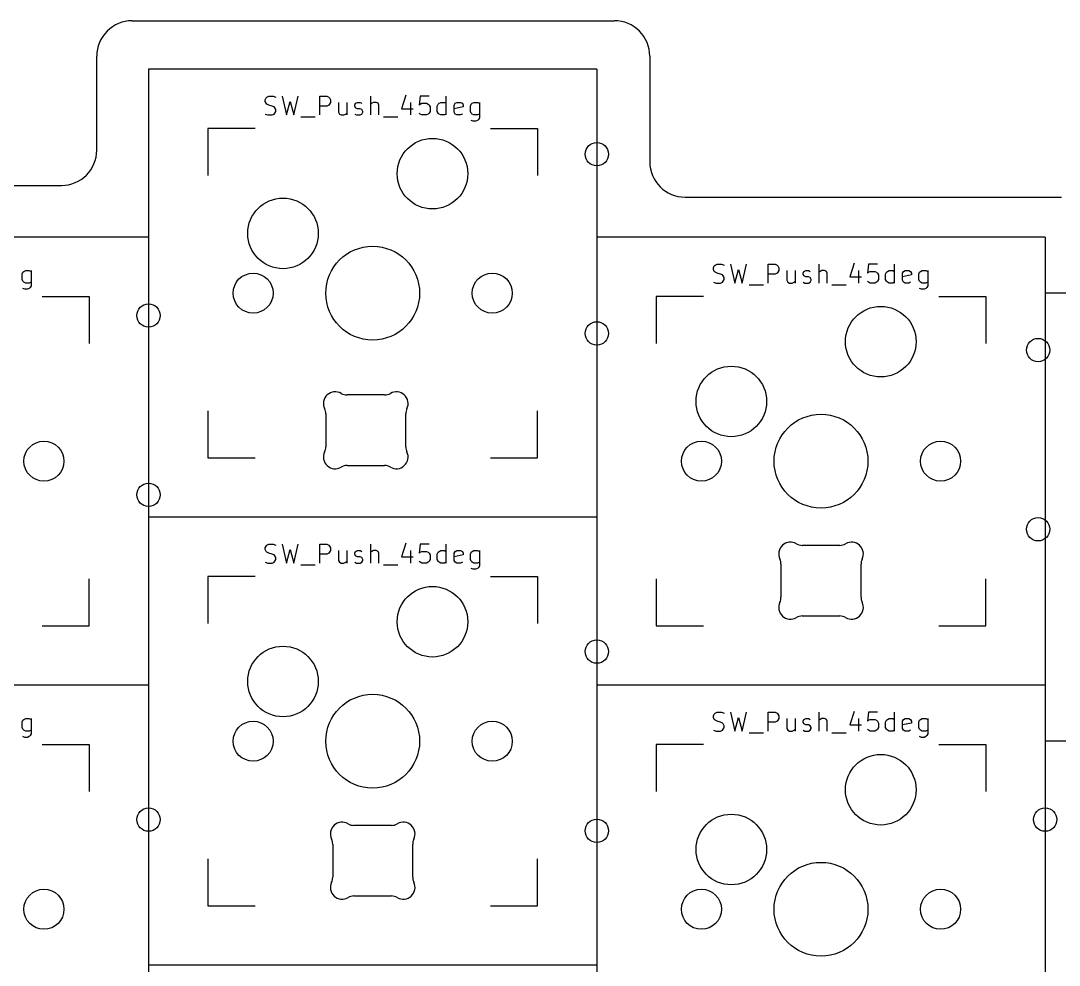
# Model space of a CAD drawing. Extents: x 9 to 292, y -476 to -359.
# Drawn here: x 63.1 to 107.22, y -398.81 to -358.65 of the extents above; entities that cross this region are included whole.
import ezdxf

# ---------------------------------------------------------------- set-up
doc = ezdxf.new("R2010")
doc.units = 0
doc.layers.add('BLACK', color=7, linetype='CONTINUOUS')

msp = doc.modelspace()

# ---------------------------------------------------------------- linework, layer by layer
at = {"layer": 'BLACK', "linetype": 'CONTINUOUS'}
for p, q in [((67.825136, -358.650112), (88.325136, -358.650112)), ((66.325137, -364.150112), (66.325136, -360.150111)), ((89.825136, -360.150112), (89.825136, -364.650111)), ((68.525136, -360.706312), (68.525136, -379.756312)), ((87.575136, -360.706312), (68.525136, -360.706312)), ((87.575136, -360.706312), (87.575136, -379.756312)), ((79.45966, -361.818012), (79.269183, -362.38944)), ((73.478705, -362.008488), (73.516801, -361.932297)), ((73.478705, -362.084678), (73.478705, -362.008488)), ((73.516801, -362.160869), (73.478705, -362.084678)), ((73.516801, -361.932297), (73.554896, -361.894202)), ((73.554896, -362.198964), (73.516801, -362.160869)), ((73.554896, -361.894202), (73.631086, -361.856107)), ((73.631086, -362.237059), (73.554896, -362.198964)), ((73.631086, -361.856107), (73.821563, -361.856107)), ((73.783467, -362.275154), (73.631086, -362.237059)), ((73.859658, -362.31325), (73.783467, -362.275154)), ((73.821563, -361.856107), (73.935848, -361.894202)), ((74.202515, -361.856107), (74.392991, -362.656107)), ((74.392991, -362.656107), (74.545372, -362.084678)), ((74.545372, -362.084678), (74.697753, -362.656107)), ((74.697753, -362.656107), (74.88823, -361.856107)), ((75.802516, -362.656107), (75.802516, -361.856107)), ((75.802516, -361.856107), (76.107278, -361.856107)), ((76.107278, -362.275154), (75.802516, -362.275154)), ((76.107278, -361.856107), (76.183468, -361.894202)), ((76.183468, -362.237059), (76.107278, -362.275154)), ((76.183468, -361.894202), (76.221563, -361.932297)), ((76.221563, -362.198964), (76.183468, -362.237059)), ((76.221563, -361.932297), (76.259659, -362.008488)), ((76.259659, -362.122773), (76.221563, -362.198964)), ((76.259659, -362.008488), (76.259659, -362.122773)), ((76.602516, -362.122773), (76.602516, -362.541821)), ((76.945373, -362.122773), (76.945373, -362.656107)), ((77.28823, -362.237059), (77.326326, -362.160869)), ((77.28823, -362.275154), (77.28823, -362.237059)), ((77.326326, -362.351345), (77.28823, -362.275154)), ((77.326326, -362.160869), (77.402516, -362.122773)), ((77.402516, -362.122773), (77.516802, -362.122773)), ((77.516802, -362.122773), (77.592992, -362.160869)), ((77.973945, -362.656107), (77.973945, -361.856107)), ((78.01204, -362.160869), (77.973945, -362.198964)), ((78.08823, -362.122773), (78.01204, -362.160869)), ((78.202516, -362.122773), (78.08823, -362.122773)), ((78.278707, -362.160869), (78.202516, -362.122773)), ((78.316802, -362.237059), (78.278707, -362.160869)), ((78.316802, -362.656107), (78.316802, -362.237059)), ((79.650136, -362.122773), (79.650136, -362.656107)), ((80.069184, -361.856107), (80.031088, -362.237059)), ((80.031088, -362.237059), (80.069184, -362.198964)), ((80.450136, -361.856107), (80.069184, -361.856107)), ((80.069184, -362.198964), (80.145374, -362.160869)), ((80.145374, -362.160869), (80.33585, -362.160869)), ((80.33585, -362.160869), (80.412041, -362.198964)), ((80.412041, -362.198964), (80.450136, -362.237059)), ((80.450136, -362.237059), (80.488231, -362.31325)), ((80.792993, -362.275154), (80.831089, -362.198964)), ((80.792993, -362.503726), (80.792993, -362.275154)), ((80.831089, -362.198964), (80.869184, -362.160869)), ((80.869184, -362.160869), (80.945374, -362.122773)), ((80.945374, -362.122773), (81.097755, -362.122773)), ((81.097755, -362.122773), (81.173946, -362.160869)), ((81.173946, -362.656107), (81.173946, -361.856107)), ((81.516803, -362.237059), (81.554899, -362.160869)), ((81.516803, -362.541821), (81.516803, -362.237059)), ((81.554899, -362.160869), (81.631089, -362.122773)), ((81.631089, -362.122773), (81.78347, -362.122773)), ((81.78347, -362.122773), (81.859661, -362.160869)), ((81.859661, -362.160869), (81.897756, -362.237059)), ((81.897756, -362.237059), (81.897756, -362.31325)), ((82.202517, -362.275154), (82.240613, -362.198964)), ((82.202517, -362.503726), (82.202517, -362.275154)), ((82.240613, -362.198964), (82.278708, -362.160869)), ((82.278708, -362.160869), (82.354898, -362.122773)), ((82.354898, -362.122773), (82.507279, -362.122773)), ((82.507279, -362.122773), (82.58347, -362.160869)), ((82.58347, -362.122773), (82.58347, -362.770392)), ((73.478705, -362.618012), (73.592991, -362.656107)), ((73.592991, -362.656107), (73.783467, -362.656107)), ((73.783467, -362.656107), (73.859658, -362.618012)), ((73.897753, -362.351345), (73.859658, -362.31325)), ((73.859658, -362.618012), (73.897753, -362.579916)), ((73.935848, -362.427535), (73.897753, -362.351345)), ((73.897753, -362.579916), (73.935848, -362.503726)), ((73.935848, -362.503726), (73.935848, -362.427535)), ((76.602516, -362.541821), (76.640611, -362.618012)), ((76.640611, -362.618012), (76.716801, -362.656107)), ((76.716801, -362.656107), (76.831087, -362.656107)), ((76.831087, -362.656107), (76.907278, -362.618012)), ((76.907278, -362.618012), (76.945373, -362.579916)), ((77.28823, -362.618012), (77.364421, -362.656107)), ((77.402516, -362.38944), (77.326326, -362.351345)), ((77.364421, -362.656107), (77.516802, -362.656107)), ((77.516802, -362.38944), (77.402516, -362.38944)), ((77.592992, -362.427535), (77.516802, -362.38944)), ((77.516802, -362.656107), (77.592992, -362.618012)), ((77.631088, -362.503726), (77.592992, -362.427535)), ((77.592992, -362.618012), (77.631088, -362.541821)), ((77.631088, -362.541821), (77.631088, -362.503726)), ((79.269183, -362.38944), (79.764422, -362.38944)), ((80.069184, -362.618012), (80.031088, -362.579916)), ((80.145374, -362.656107), (80.069184, -362.618012)), ((80.33585, -362.656107), (80.145374, -362.656107)), ((80.412041, -362.618012), (80.33585, -362.656107)), ((80.450136, -362.579916), (80.412041, -362.618012)), ((80.488231, -362.503726), (80.450136, -362.579916)), ((80.488231, -362.31325), (80.488231, -362.503726)), ((80.831089, -362.579916), (80.792993, -362.503726)), ((80.869184, -362.618012), (80.831089, -362.579916)), ((80.945374, -362.656107), (80.869184, -362.618012)), ((81.097755, -362.656107), (80.945374, -362.656107)), ((81.173946, -362.618012), (81.097755, -362.656107)), ((81.897756, -362.31325), (81.516803, -362.38944)), ((81.554899, -362.618012), (81.516803, -362.541821)), ((81.631089, -362.656107), (81.554899, -362.618012)), ((81.78347, -362.656107), (81.631089, -362.656107)), ((81.859661, -362.618012), (81.78347, -362.656107)), ((82.240613, -362.579916), (82.202517, -362.503726)), ((82.278708, -362.618012), (82.240613, -362.579916)), ((82.354898, -362.656107), (82.278708, -362.618012)), ((82.507279, -362.656107), (82.354898, -362.656107)), ((82.58347, -362.618012), (82.507279, -362.656107)), ((75.002516, -362.732297), (75.612039, -362.732297)), ((78.507279, -362.732297), (79.116802, -362.732297)), ((82.316803, -362.922773), (82.240613, -362.884678)), ((82.431089, -362.922773), (82.316803, -362.922773)), ((82.507279, -362.884678), (82.431089, -362.922773)), ((82.545375, -362.846583), (82.507279, -362.884678)), ((82.58347, -362.770392), (82.545375, -362.846583)), ((71.050136, -363.231312), (71.050136, -365.231313)), ((73.050137, -363.231312), (71.050136, -363.231312)), ((83.050135, -363.231312), (85.050136, -363.231312)), ((85.050136, -363.231312), (85.050136, -365.231313)), ((48.825136, -365.650112), (64.825137, -365.650112)), ((91.325137, -366.150112), (107.325136, -366.150112)), ((68.525137, -367.850112), (49.475137, -367.850112)), ((68.525137, -367.850112), (68.525137, -386.900112)), ((87.575136, -367.850112), (87.575136, -386.900112)), ((106.625136, -367.850112), (87.575136, -367.850112)), ((106.625136, -367.850112), (106.625136, -386.900112)), ((63.190614, -369.342764), (63.228709, -369.304669)), ((63.228709, -369.304669), (63.304899, -369.266573)), ((63.304899, -369.266573), (63.45728, -369.266573)), ((63.45728, -369.266573), (63.533471, -369.304669)), ((63.533471, -369.266573), (63.533471, -369.914192)), ((92.528705, -369.152288), (92.566801, -369.076097)), ((92.528705, -369.228478), (92.528705, -369.152288)), ((92.566801, -369.304669), (92.528705, -369.228478)), ((92.566801, -369.076097), (92.604896, -369.038002)), ((92.604896, -369.342764), (92.566801, -369.304669)), ((92.604896, -369.038002), (92.681086, -368.999907)), ((92.681086, -368.999907), (92.871563, -368.999907)), ((92.871563, -368.999907), (92.985848, -369.038002)), ((93.252515, -368.999907), (93.442991, -369.799907)), ((93.442991, -369.799907), (93.595372, -369.228478)), ((93.595372, -369.228478), (93.747753, -369.799907)), ((93.747753, -369.799907), (93.93823, -368.999907)), ((94.852516, -369.799907), (94.852516, -368.999907)), ((94.852516, -368.999907), (95.157278, -368.999907)), ((95.157278, -368.999907), (95.233468, -369.038002)), ((95.233468, -369.038002), (95.271563, -369.076097)), ((95.271563, -369.076097), (95.309659, -369.152288)), ((95.309659, -369.266573), (95.271563, -369.342764)), ((95.309659, -369.152288), (95.309659, -369.266573)), ((95.652516, -369.266573), (95.652516, -369.685621)), ((95.995373, -369.266573), (95.995373, -369.799907)), ((96.33823, -369.380859), (96.376326, -369.304669)), ((96.376326, -369.304669), (96.452516, -369.266573)), ((96.452516, -369.266573), (96.566802, -369.266573)), ((96.566802, -369.266573), (96.642992, -369.304669)), ((97.023945, -369.799907), (97.023945, -368.999907)), ((97.06204, -369.304669), (97.023945, -369.342764)), ((97.13823, -369.266573), (97.06204, -369.304669)), ((97.252516, -369.266573), (97.13823, -369.266573)), ((97.328707, -369.304669), (97.252516, -369.266573)), ((97.366802, -369.380859), (97.328707, -369.304669)), ((98.50966, -368.961812), (98.319183, -369.53324)), ((98.700136, -369.266573), (98.700136, -369.799907)), ((99.119184, -368.999907), (99.081088, -369.380859)), ((99.500136, -368.999907), (99.119184, -368.999907)), ((99.119184, -369.342764), (99.195374, -369.304669)), ((99.195374, -369.304669), (99.38585, -369.304669)), ((99.38585, -369.304669), (99.462041, -369.342764)), ((99.881089, -369.342764), (99.919184, -369.304669)), ((99.919184, -369.304669), (99.995374, -369.266573)), ((99.995374, -369.266573), (100.147755, -369.266573)), ((100.147755, -369.266573), (100.223946, -369.304669)), ((100.223946, -369.799907), (100.223946, -368.999907)), ((100.566803, -369.380859), (100.604899, -369.304669)), ((100.604899, -369.304669), (100.681089, -369.266573)), ((100.681089, -369.266573), (100.83347, -369.266573)), ((100.83347, -369.266573), (100.909661, -369.304669)), ((100.909661, -369.304669), (100.947756, -369.380859)), ((101.290613, -369.342764), (101.328708, -369.304669)), ((101.328708, -369.304669), (101.404898, -369.266573)), ((101.404898, -369.266573), (101.557279, -369.266573)), ((101.557279, -369.266573), (101.63347, -369.304669)), ((101.63347, -369.266573), (101.63347, -369.914192)), ((63.152518, -369.418954), (63.190614, -369.342764)), ((63.152518, -369.647526), (63.152518, -369.418954)), ((63.190614, -369.723716), (63.152518, -369.647526)), ((63.228709, -369.761812), (63.190614, -369.723716)), ((63.304899, -369.799907), (63.228709, -369.761812)), ((63.533471, -369.761812), (63.45728, -369.799907)), ((92.528705, -369.761812), (92.642991, -369.799907)), ((92.681086, -369.380859), (92.604896, -369.342764)), ((92.833467, -369.418954), (92.681086, -369.380859)), ((92.909658, -369.45705), (92.833467, -369.418954)), ((92.833467, -369.799907), (92.909658, -369.761812)), ((92.947753, -369.495145), (92.909658, -369.45705)), ((92.909658, -369.761812), (92.947753, -369.723716)), ((92.985848, -369.571335), (92.947753, -369.495145)), ((92.947753, -369.723716), (92.985848, -369.647526)), ((92.985848, -369.647526), (92.985848, -369.571335)), ((95.157278, -369.418954), (94.852516, -369.418954)), ((95.233468, -369.380859), (95.157278, -369.418954)), ((95.271563, -369.342764), (95.233468, -369.380859)), ((95.652516, -369.685621), (95.690611, -369.761812)), ((95.690611, -369.761812), (95.766801, -369.799907)), ((95.881087, -369.799907), (95.957278, -369.761812)), ((95.957278, -369.761812), (95.995373, -369.723716)), ((96.33823, -369.418954), (96.33823, -369.380859)), ((96.376326, -369.495145), (96.33823, -369.418954)), ((96.33823, -369.761812), (96.414421, -369.799907)), ((96.452516, -369.53324), (96.376326, -369.495145)), ((96.566802, -369.53324), (96.452516, -369.53324)), ((96.642992, -369.571335), (96.566802, -369.53324)), ((96.566802, -369.799907), (96.642992, -369.761812)), ((96.681088, -369.647526), (96.642992, -369.571335)), ((96.642992, -369.761812), (96.681088, -369.685621)), ((96.681088, -369.685621), (96.681088, -369.647526)), ((97.366802, -369.799907), (97.366802, -369.380859)), ((98.319183, -369.53324), (98.814422, -369.53324)), ((99.081088, -369.380859), (99.119184, -369.342764)), ((99.119184, -369.761812), (99.081088, -369.723716)), ((99.195374, -369.799907), (99.119184, -369.761812)), ((99.462041, -369.761812), (99.38585, -369.799907)), ((99.462041, -369.342764), (99.500136, -369.380859)), ((99.500136, -369.723716), (99.462041, -369.761812)), ((99.500136, -369.380859), (99.538231, -369.45705)), ((99.538231, -369.647526), (99.500136, -369.723716)), ((99.538231, -369.45705), (99.538231, -369.647526)), ((99.842993, -369.418954), (99.881089, -369.342764)), ((99.842993, -369.647526), (99.842993, -369.418954)), ((99.881089, -369.723716), (99.842993, -369.647526)), ((99.919184, -369.761812), (99.881089, -369.723716)), ((99.995374, -369.799907), (99.919184, -369.761812)), ((100.223946, -369.761812), (100.147755, -369.799907)), ((100.566803, -369.685621), (100.566803, -369.380859)), ((100.947756, -369.45705), (100.566803, -369.53324)), ((100.604899, -369.761812), (100.566803, -369.685621)), ((100.681089, -369.799907), (100.604899, -369.761812)), ((100.909661, -369.761812), (100.83347, -369.799907)), ((100.947756, -369.380859), (100.947756, -369.45705)), ((101.252517, -369.418954), (101.290613, -369.342764)), ((101.252517, -369.647526), (101.252517, -369.418954)), ((101.290613, -369.723716), (101.252517, -369.647526)), ((101.328708, -369.761812), (101.290613, -369.723716)), ((101.404898, -369.799907), (101.328708, -369.761812)), ((101.63347, -369.761812), (101.557279, -369.799907)), ((63.266804, -370.066573), (63.190614, -370.028478)), ((63.38109, -370.066573), (63.266804, -370.066573)), ((63.45728, -369.799907), (63.304899, -369.799907)), ((63.45728, -370.028478), (63.38109, -370.066573)), ((63.495376, -369.990383), (63.45728, -370.028478)), ((63.533471, -369.914192), (63.495376, -369.990383)), ((92.642991, -369.799907), (92.833467, -369.799907)), ((94.052516, -369.876097), (94.662039, -369.876097)), ((95.766801, -369.799907), (95.881087, -369.799907)), ((96.414421, -369.799907), (96.566802, -369.799907)), ((97.557279, -369.876097), (98.166802, -369.876097)), ((99.38585, -369.799907), (99.195374, -369.799907)), ((100.147755, -369.799907), (99.995374, -369.799907)), ((100.83347, -369.799907), (100.681089, -369.799907)), ((101.366803, -370.066573), (101.290613, -370.028478)), ((101.481089, -370.066573), (101.366803, -370.066573)), ((101.557279, -369.799907), (101.404898, -369.799907)), ((101.557279, -370.028478), (101.481089, -370.066573)), ((101.595375, -369.990383), (101.557279, -370.028478)), ((101.63347, -369.914192), (101.595375, -369.990383)), ((64.000136, -370.375112), (66.000137, -370.375112)), ((66.000137, -370.375112), (66.000137, -372.375113)), ((90.100136, -370.375112), (90.100136, -372.375113)), ((92.100137, -370.375112), (90.100136, -370.375112)), ((102.100135, -370.375112), (104.100136, -370.375112)), ((104.100136, -370.375112), (104.100136, -372.375113)), ((106.625137, -370.231311), (106.625137, -389.281311)), ((125.675137, -370.231311), (106.625137, -370.231311)), ((78.55079, -374.561312), (76.961885, -374.561312)), ((71.050136, -375.231311), (71.050136, -377.231312)), ((76.056338, -375.358469), (76.056338, -376.764153)), ((79.456336, -376.764153), (79.456336, -375.358469)), ((85.050136, -377.231312), (85.050136, -375.231311)), ((71.050136, -377.231312), (73.050137, -377.231312)), ((83.050135, -377.231312), (85.050136, -377.231312)), ((76.961885, -377.561311), (78.550789, -377.561311)), ((68.525136, -379.756311), (68.525136, -398.806311)), ((87.575136, -379.756311), (68.525136, -379.756311)), ((87.575136, -379.756312), (68.525136, -379.756312)), ((87.575136, -379.756311), (87.575136, -398.806311)), ((73.478705, -381.058487), (73.516801, -380.982296)), ((73.478705, -381.134677), (73.478705, -381.058487)), ((73.516801, -381.210868), (73.478705, -381.134677)), ((73.516801, -380.982296), (73.554896, -380.944201)), ((73.554896, -381.248963), (73.516801, -381.210868)), ((73.554896, -380.944201), (73.631086, -380.906106)), ((73.631086, -381.287058), (73.554896, -381.248963)), ((73.631086, -380.906106), (73.821563, -380.906106)), ((73.821563, -380.906106), (73.935848, -380.944201)), ((74.202515, -380.906106), (74.392991, -381.706106)), ((74.392991, -381.706106), (74.545372, -381.134677)), ((74.545372, -381.134677), (74.697753, -381.706106)), ((74.697753, -381.706106), (74.88823, -380.906106)), ((75.802516, -381.706106), (75.802516, -380.906106)), ((75.802516, -380.906106), (76.107278, -380.906106)), ((76.107278, -380.906106), (76.183468, -380.944201)), ((76.183468, -380.944201), (76.221563, -380.982296)), ((76.221563, -381.248963), (76.183468, -381.287058)), ((76.221563, -380.982296), (76.259659, -381.058487)), ((76.259659, -381.172772), (76.221563, -381.248963)), ((76.259659, -381.058487), (76.259659, -381.172772)), ((76.602516, -381.172772), (76.602516, -381.59182)), ((76.945373, -381.172772), (76.945373, -381.706106)), ((77.28823, -381.287058), (77.326326, -381.210868)), ((77.326326, -381.210868), (77.402516, -381.172772)), ((77.402516, -381.172772), (77.516802, -381.172772)), ((77.516802, -381.172772), (77.592992, -381.210868)), ((77.973945, -381.706106), (77.973945, -380.906106)), ((78.01204, -381.210868), (77.973945, -381.248963)), ((78.08823, -381.172772), (78.01204, -381.210868)), ((78.202516, -381.172772), (78.08823, -381.172772)), ((78.278707, -381.210868), (78.202516, -381.172772)), ((78.316802, -381.287058), (78.278707, -381.210868)), ((79.45966, -380.868011), (79.269183, -381.439439)), ((79.650136, -381.172772), (79.650136, -381.706106)), ((80.069184, -380.906106), (80.031088, -381.287058)), ((80.031088, -381.287058), (80.069184, -381.248963)), ((80.450136, -380.906106), (80.069184, -380.906106)), ((80.069184, -381.248963), (80.145374, -381.210868)), ((80.145374, -381.210868), (80.33585, -381.210868)), ((80.33585, -381.210868), (80.412041, -381.248963)), ((80.412041, -381.248963), (80.450136, -381.287058)), ((80.792993, -381.325153), (80.831089, -381.248963)), ((80.831089, -381.248963), (80.869184, -381.210868)), ((80.869184, -381.210868), (80.945374, -381.172772)), ((80.945374, -381.172772), (81.097755, -381.172772)), ((81.097755, -381.172772), (81.173946, -381.210868)), ((81.173946, -381.706106), (81.173946, -380.906106)), ((81.516803, -381.287058), (81.554899, -381.210868)), ((81.554899, -381.210868), (81.631089, -381.172772)), ((81.631089, -381.172772), (81.78347, -381.172772)), ((81.78347, -381.172772), (81.859661, -381.210868)), ((81.859661, -381.210868), (81.897756, -381.287058)), ((82.202517, -381.325153), (82.240613, -381.248963)), ((82.240613, -381.248963), (82.278708, -381.210868)), ((82.278708, -381.210868), (82.354898, -381.172772)), ((82.354898, -381.172772), (82.507279, -381.172772)), ((82.507279, -381.172772), (82.58347, -381.210868)), ((82.58347, -381.172772), (82.58347, -381.820391)), ((97.894589, -380.955111), (96.305684, -380.955111)), ((73.478705, -381.668011), (73.592991, -381.706106)), ((73.783467, -381.325153), (73.631086, -381.287058)), ((73.859658, -381.363249), (73.783467, -381.325153)), ((73.783467, -381.706106), (73.859658, -381.668011)), ((73.897753, -381.401344), (73.859658, -381.363249)), ((73.859658, -381.668011), (73.897753, -381.629915)), ((73.935848, -381.477534), (73.897753, -381.401344)), ((73.897753, -381.629915), (73.935848, -381.553725)), ((73.935848, -381.553725), (73.935848, -381.477534)), ((76.107278, -381.325153), (75.802516, -381.325153)), ((76.183468, -381.287058), (76.107278, -381.325153)), ((76.602516, -381.59182), (76.640611, -381.668011)), ((76.640611, -381.668011), (76.716801, -381.706106)), ((76.831087, -381.706106), (76.907278, -381.668011)), ((76.907278, -381.668011), (76.945373, -381.629915)), ((77.28823, -381.325153), (77.28823, -381.287058)), ((77.326326, -381.401344), (77.28823, -381.325153)), ((77.28823, -381.668011), (77.364421, -381.706106)), ((77.402516, -381.439439), (77.326326, -381.401344)), ((77.516802, -381.439439), (77.402516, -381.439439)), ((77.592992, -381.477534), (77.516802, -381.439439)), ((77.516802, -381.706106), (77.592992, -381.668011)), ((77.631088, -381.553725), (77.592992, -381.477534)), ((77.592992, -381.668011), (77.631088, -381.59182)), ((77.631088, -381.59182), (77.631088, -381.553725)), ((78.316802, -381.706106), (78.316802, -381.287058)), ((79.269183, -381.439439), (79.764422, -381.439439)), ((80.069184, -381.668011), (80.031088, -381.629915)), ((80.145374, -381.706106), (80.069184, -381.668011)), ((80.412041, -381.668011), (80.33585, -381.706106)), ((80.450136, -381.629915), (80.412041, -381.668011)), ((80.450136, -381.287058), (80.488231, -381.363249)), ((80.488231, -381.553725), (80.450136, -381.629915)), ((80.488231, -381.363249), (80.488231, -381.553725)), ((80.792993, -381.553725), (80.792993, -381.325153)), ((80.831089, -381.629915), (80.792993, -381.553725)), ((80.869184, -381.668011), (80.831089, -381.629915)), ((80.945374, -381.706106), (80.869184, -381.668011)), ((81.173946, -381.668011), (81.097755, -381.706106)), ((81.516803, -381.59182), (81.516803, -381.287058)), ((81.897756, -381.363249), (81.516803, -381.439439)), ((81.554899, -381.668011), (81.516803, -381.59182)), ((81.631089, -381.706106), (81.554899, -381.668011)), ((81.859661, -381.668011), (81.78347, -381.706106)), ((81.897756, -381.287058), (81.897756, -381.363249)), ((82.202517, -381.553725), (82.202517, -381.325153)), ((82.240613, -381.629915), (82.202517, -381.553725)), ((82.278708, -381.668011), (82.240613, -381.629915)), ((82.354898, -381.706106), (82.278708, -381.668011)), ((82.58347, -381.668011), (82.507279, -381.706106)), ((73.592991, -381.706106), (73.783467, -381.706106)), ((75.002516, -381.782296), (75.612039, -381.782296)), ((76.716801, -381.706106), (76.831087, -381.706106)), ((77.364421, -381.706106), (77.516802, -381.706106)), ((78.507279, -381.782296), (79.116802, -381.782296)), ((80.33585, -381.706106), (80.145374, -381.706106)), ((81.097755, -381.706106), (80.945374, -381.706106)), ((81.78347, -381.706106), (81.631089, -381.706106)), ((82.316803, -381.972772), (82.240613, -381.934677)), ((82.431089, -381.972772), (82.316803, -381.972772)), ((82.507279, -381.706106), (82.354898, -381.706106)), ((82.507279, -381.934677), (82.431089, -381.972772)), ((82.545375, -381.896582), (82.507279, -381.934677)), ((82.58347, -381.820391), (82.545375, -381.896582)), ((95.400137, -381.752268), (95.400137, -383.157952)), ((98.800135, -383.157952), (98.800135, -381.752268)), ((66.000137, -384.375112), (66.000137, -382.375111)), ((71.050136, -382.281311), (71.050136, -384.281312)), ((73.050137, -382.281311), (71.050136, -382.281311)), ((83.050135, -382.281311), (85.050136, -382.281311)), ((85.050136, -382.281311), (85.050136, -384.281312)), ((90.100136, -382.375111), (90.100136, -384.375112)), ((104.100136, -384.375112), (104.100136, -382.375111)), ((96.305684, -383.95511), (97.894588, -383.95511)), ((64.000136, -384.375112), (66.000137, -384.375112)), ((90.100136, -384.375112), (92.100137, -384.375112)), ((102.100135, -384.375112), (104.100136, -384.375112)), ((68.525136, -386.900112), (49.475136, -386.900112)), ((68.525137, -386.900112), (49.475137, -386.900112)), ((68.525136, -386.900112), (68.525136, -405.950112)), ((87.575136, -386.900111), (87.575136, -405.950111)), ((106.625136, -386.900111), (87.575136, -386.900111)), ((106.625136, -386.900112), (87.575136, -386.900112)), ((106.625136, -386.900111), (106.625136, -405.950111)), ((92.528705, -388.202287), (92.566801, -388.126096)), ((92.528705, -388.278477), (92.528705, -388.202287)), ((92.566801, -388.354668), (92.528705, -388.278477)), ((92.566801, -388.126096), (92.604896, -388.088001)), ((92.604896, -388.088001), (92.681086, -388.049906)), ((92.681086, -388.049906), (92.871563, -388.049906)), ((92.871563, -388.049906), (92.985848, -388.088001)), ((93.252515, -388.049906), (93.442991, -388.849906)), ((93.442991, -388.849906), (93.595372, -388.278477)), ((93.595372, -388.278477), (93.747753, -388.849906)), ((93.747753, -388.849906), (93.93823, -388.049906)), ((94.852516, -388.849906), (94.852516, -388.049906)), ((94.852516, -388.049906), (95.157278, -388.049906)), ((95.157278, -388.049906), (95.233468, -388.088001)), ((95.233468, -388.088001), (95.271563, -388.126096)), ((95.271563, -388.126096), (95.309659, -388.202287)), ((95.309659, -388.202287), (95.309659, -388.316572)), ((97.023945, -388.849906), (97.023945, -388.049906)), ((98.50966, -388.011811), (98.319183, -388.583239)), ((99.119184, -388.049906), (99.081088, -388.430858)), ((99.500136, -388.049906), (99.119184, -388.049906)), ((100.223946, -388.849906), (100.223946, -388.049906)), ((63.152517, -388.468954), (63.190613, -388.392764)), ((63.152517, -388.697526), (63.152517, -388.468954)), ((63.190613, -388.773716), (63.152517, -388.697526)), ((63.190613, -388.392764), (63.228708, -388.354669)), ((63.228708, -388.354669), (63.304898, -388.316573)), ((63.304898, -388.316573), (63.457279, -388.316573)), ((63.457279, -388.316573), (63.53347, -388.354669)), ((63.53347, -388.316573), (63.53347, -388.964192)), ((92.604896, -388.392763), (92.566801, -388.354668)), ((92.681086, -388.430858), (92.604896, -388.392763)), ((92.833467, -388.468953), (92.681086, -388.430858)), ((92.909658, -388.507049), (92.833467, -388.468953)), ((92.947753, -388.545144), (92.909658, -388.507049)), ((92.985848, -388.621334), (92.947753, -388.545144)), ((92.947753, -388.773715), (92.985848, -388.697525)), ((92.985848, -388.697525), (92.985848, -388.621334)), ((95.157278, -388.468953), (94.852516, -388.468953)), ((95.233468, -388.430858), (95.157278, -388.468953)), ((95.271563, -388.392763), (95.233468, -388.430858)), ((95.309659, -388.316572), (95.271563, -388.392763)), ((95.652516, -388.316572), (95.652516, -388.73562)), ((95.652516, -388.73562), (95.690611, -388.811811)), ((95.995373, -388.316572), (95.995373, -388.849906)), ((96.33823, -388.430858), (96.376326, -388.354668)), ((96.33823, -388.468953), (96.33823, -388.430858)), ((96.376326, -388.545144), (96.33823, -388.468953)), ((96.376326, -388.354668), (96.452516, -388.316572)), ((96.452516, -388.583239), (96.376326, -388.545144)), ((96.452516, -388.316572), (96.566802, -388.316572)), ((96.566802, -388.583239), (96.452516, -388.583239)), ((96.566802, -388.316572), (96.642992, -388.354668)), ((96.642992, -388.621334), (96.566802, -388.583239)), ((96.681088, -388.697525), (96.642992, -388.621334)), ((96.642992, -388.811811), (96.681088, -388.73562)), ((96.681088, -388.73562), (96.681088, -388.697525)), ((97.06204, -388.354668), (97.023945, -388.392763)), ((97.13823, -388.316572), (97.06204, -388.354668)), ((97.252516, -388.316572), (97.13823, -388.316572)), ((97.328707, -388.354668), (97.252516, -388.316572)), ((97.366802, -388.430858), (97.328707, -388.354668)), ((97.366802, -388.849906), (97.366802, -388.430858)), ((98.319183, -388.583239), (98.814422, -388.583239)), ((98.700136, -388.316572), (98.700136, -388.849906)), ((99.081088, -388.430858), (99.119184, -388.392763)), ((99.119184, -388.392763), (99.195374, -388.354668)), ((99.195374, -388.354668), (99.38585, -388.354668)), ((99.38585, -388.354668), (99.462041, -388.392763)), ((99.462041, -388.392763), (99.500136, -388.430858)), ((99.500136, -388.430858), (99.538231, -388.507049)), ((99.538231, -388.697525), (99.500136, -388.773715)), ((99.538231, -388.507049), (99.538231, -388.697525)), ((99.842993, -388.468953), (99.881089, -388.392763)), ((99.842993, -388.697525), (99.842993, -388.468953)), ((99.881089, -388.773715), (99.842993, -388.697525)), ((99.881089, -388.392763), (99.919184, -388.354668)), ((99.919184, -388.354668), (99.995374, -388.316572)), ((99.995374, -388.316572), (100.147755, -388.316572)), ((100.147755, -388.316572), (100.223946, -388.354668)), ((100.566803, -388.430858), (100.604899, -388.354668)), ((100.566803, -388.73562), (100.566803, -388.430858)), ((100.947756, -388.507049), (100.566803, -388.583239)), ((100.604899, -388.811811), (100.566803, -388.73562)), ((100.604899, -388.354668), (100.681089, -388.316572)), ((100.681089, -388.316572), (100.83347, -388.316572)), ((100.83347, -388.316572), (100.909661, -388.354668)), ((100.909661, -388.354668), (100.947756, -388.430858)), ((100.947756, -388.430858), (100.947756, -388.507049)), ((101.252517, -388.468953), (101.290613, -388.392763)), ((101.252517, -388.697525), (101.252517, -388.468953)), ((101.290613, -388.773715), (101.252517, -388.697525)), ((101.290613, -388.392763), (101.328708, -388.354668)), ((101.328708, -388.354668), (101.404898, -388.316572)), ((101.404898, -388.316572), (101.557279, -388.316572)), ((101.557279, -388.316572), (101.63347, -388.354668)), ((101.63347, -388.316572), (101.63347, -388.964191)), ((63.228708, -388.811812), (63.190613, -388.773716)), ((63.266803, -389.116573), (63.190613, -389.078478)), ((63.304898, -388.849907), (63.228708, -388.811812)), ((63.381089, -389.116573), (63.266803, -389.116573)), ((63.457279, -388.849907), (63.304898, -388.849907)), ((63.457279, -389.078478), (63.381089, -389.116573)), ((63.53347, -388.811812), (63.457279, -388.849907)), ((63.495375, -389.040383), (63.457279, -389.078478)), ((63.53347, -388.964192), (63.495375, -389.040383)), ((92.528705, -388.811811), (92.642991, -388.849906)), ((92.642991, -388.849906), (92.833467, -388.849906)), ((92.833467, -388.849906), (92.909658, -388.811811)), ((92.909658, -388.811811), (92.947753, -388.773715)), ((94.052516, -388.926096), (94.662039, -388.926096)), ((95.690611, -388.811811), (95.766801, -388.849906)), ((95.766801, -388.849906), (95.881087, -388.849906)), ((95.881087, -388.849906), (95.957278, -388.811811)), ((95.957278, -388.811811), (95.995373, -388.773715)), ((96.33823, -388.811811), (96.414421, -388.849906)), ((96.414421, -388.849906), (96.566802, -388.849906)), ((96.566802, -388.849906), (96.642992, -388.811811)), ((97.557279, -388.926096), (98.166802, -388.926096)), ((99.119184, -388.811811), (99.081088, -388.773715)), ((99.195374, -388.849906), (99.119184, -388.811811)), ((99.38585, -388.849906), (99.195374, -388.849906)), ((99.462041, -388.811811), (99.38585, -388.849906)), ((99.500136, -388.773715), (99.462041, -388.811811)), ((99.919184, -388.811811), (99.881089, -388.773715)), ((99.995374, -388.849906), (99.919184, -388.811811)), ((100.147755, -388.849906), (99.995374, -388.849906)), ((100.223946, -388.811811), (100.147755, -388.849906)), ((100.681089, -388.849906), (100.604899, -388.811811)), ((100.83347, -388.849906), (100.681089, -388.849906)), ((100.909661, -388.811811), (100.83347, -388.849906)), ((101.328708, -388.811811), (101.290613, -388.773715)), ((101.366803, -389.116572), (101.290613, -389.078477)), ((101.404898, -388.849906), (101.328708, -388.811811)), ((101.481089, -389.116572), (101.366803, -389.116572)), ((101.557279, -388.849906), (101.404898, -388.849906)), ((101.557279, -389.078477), (101.481089, -389.116572)), ((101.63347, -388.811811), (101.557279, -388.849906)), ((101.595375, -389.040382), (101.557279, -389.078477)), ((101.63347, -388.964191), (101.595375, -389.040382)), ((64.000135, -389.425112), (66.000136, -389.425112)), ((66.000136, -389.425112), (66.000136, -391.425113)), ((90.100136, -389.425111), (90.100136, -391.425112)), ((92.100137, -389.425111), (90.100136, -389.425111)), ((102.100135, -389.425111), (104.100136, -389.425111)), ((104.100136, -389.425111), (104.100136, -391.425112)), ((106.625136, -389.281312), (106.625136, -408.331312)), ((125.675136, -389.281312), (106.625136, -389.281312)), ((125.675137, -389.281311), (106.625137, -389.281311)), ((78.844589, -392.861312), (77.255685, -392.861312)), ((76.350138, -393.65847), (76.350138, -395.064154)), ((79.750136, -395.064154), (79.750136, -393.65847)), ((71.050136, -394.28131), (71.050136, -396.281311)), ((85.050136, -396.281311), (85.050136, -394.28131)), ((77.255684, -395.861311), (78.844589, -395.861311)), ((71.050136, -396.281311), (73.050137, -396.281311)), ((83.050135, -396.281311), (85.050136, -396.281311)), ((87.575136, -398.806311), (68.525136, -398.806311))]:
    msp.add_line(p, q, dxfattribs=at)
at = {"layer": 'BLACK'}
for centre, radius in [((80.590136, -365.151312), 1.499999), ((80.590136, -365.151312), 1.499999), ((80.590136, -365.151312), 1.499999), ((87.575136, -364.322909), 0.4953), ((87.575136, -364.322909), 0.4953), ((87.575136, -364.322909), 0.4953), ((74.240136, -367.691312), 1.499999), ((74.240136, -367.691312), 1.499999), ((74.240136, -367.691312), 1.499999), ((78.050136, -370.231312), 1.993899), ((78.050136, -370.231312), 1.993899), ((78.050136, -370.231312), 1.993899), ((72.970137, -370.231312), 0.850899), ((72.970137, -370.231312), 0.850899), ((72.970137, -370.231312), 0.850899), ((83.130135, -370.231312), 0.850899), ((83.130135, -370.231312), 0.850899), ((83.130135, -370.231312), 0.850899), ((68.525136, -371.18381), 0.4953), ((68.525136, -371.18381), 0.4953), ((68.525136, -371.18381), 0.4953), ((99.640136, -372.295112), 1.499999), ((99.640136, -372.295112), 1.499999), ((99.640136, -372.295112), 1.499999), ((87.575136, -371.942913), 0.4953), ((87.575136, -371.942913), 0.4953), ((87.575136, -371.942913), 0.4953), ((106.325136, -372.650109), 0.4953), ((106.325136, -372.650109), 0.4953), ((106.325136, -372.650109), 0.4953), ((93.290136, -374.835112), 1.499999), ((93.290136, -374.835112), 1.499999), ((93.290136, -374.835112), 1.499999), ((97.100136, -377.375112), 1.993899), ((97.100136, -377.375112), 1.993899), ((97.100136, -377.375112), 1.993899), ((64.080136, -377.375112), 0.850899), ((64.080136, -377.375112), 0.850899), ((64.080136, -377.375112), 0.850899), ((92.020137, -377.375112), 0.850899), ((92.020137, -377.375112), 0.850899), ((92.020137, -377.375112), 0.850899), ((102.180135, -377.375112), 0.850899), ((102.180135, -377.375112), 0.850899), ((102.180135, -377.375112), 0.850899), ((68.525136, -378.803814), 0.4953), ((68.525136, -378.803814), 0.4953), ((68.525136, -378.803814), 0.4953), ((106.325136, -380.270113), 0.4953), ((106.325136, -380.270113), 0.4953), ((106.325136, -380.270113), 0.4953), ((80.590136, -384.201311), 1.499999), ((80.590136, -384.201311), 1.499999), ((80.590136, -384.201311), 1.499999), ((87.575136, -385.471309), 0.4953), ((87.575136, -385.471309), 0.4953), ((87.575136, -385.471309), 0.4953), ((74.240136, -386.741311), 1.499999), ((74.240136, -386.741311), 1.499999), ((74.240136, -386.741311), 1.499999), ((78.050136, -389.281311), 1.993899), ((78.050136, -389.281311), 1.993899), ((78.050136, -389.281311), 1.993899), ((72.970137, -389.281311), 0.850899), ((72.970137, -389.281311), 0.850899), ((72.970137, -389.281311), 0.850899), ((83.130135, -389.281311), 0.850899), ((83.130135, -389.281311), 0.850899), ((83.130135, -389.281311), 0.850899), ((99.640136, -391.345111), 1.499999), ((99.640136, -391.345111), 1.499999), ((99.640136, -391.345111), 1.499999), ((68.525137, -392.615109), 0.4953), ((68.525137, -392.615109), 0.4953), ((68.525137, -392.615109), 0.4953), ((106.625136, -392.615109), 0.4953), ((106.625136, -392.615109), 0.4953), ((106.625136, -392.615109), 0.4953), ((87.575138, -393.091315), 0.4953), ((87.575138, -393.091315), 0.4953), ((87.575138, -393.091315), 0.4953), ((93.290136, -393.885111), 1.499999), ((93.290136, -393.885111), 1.499999), ((93.290136, -393.885111), 1.499999), ((97.100136, -396.425111), 1.993899), ((97.100136, -396.425111), 1.993899), ((97.100136, -396.425111), 1.993899), ((64.080135, -396.425112), 0.850899), ((64.080135, -396.425112), 0.850899), ((64.080135, -396.425112), 0.850899), ((92.020137, -396.425111), 0.850899), ((92.020137, -396.425111), 0.850899), ((92.020137, -396.425111), 0.850899), ((102.180135, -396.425111), 0.850899), ((102.180135, -396.425111), 0.850899), ((102.180135, -396.425111), 0.850899)]:
    msp.add_circle(centre, radius, dxfattribs=at)
for centre, radius, start, end in [((67.825, -360.15), 1.499864, -270.0051952, -179.9957597), ((88.3252, -360.1501), 1.499988, -0.0004584, 90.0024446), ((64.825, -364.15), 1.500137, -89.9947674, -0.0042777), ((91.3252, -364.6501), 1.500012, -179.9995799, -90.0024064), ((76.457367, -374.924712), 0.499999, -300.2993953, -154.2936752), ((76.961887, -374.061302), 0.500009, -120.299015, -90.0003438), ((78.550793, -374.061318), 0.499994, -90.0003438, -59.7007692), ((79.055307, -374.924713), 0.499999, -25.7062216, 120.2994531), ((75.556037, -375.358512), 0.50029, 0.0049245, 25.6956566), ((79.956326, -375.358467), 0.49999, -205.7064624, -179.9998854), ((75.555987, -376.764072), 0.500351, -25.6971983, -0.0093899), ((79.956335, -376.764154), 0.499999, -180.0001146, -154.2937784), ((76.457367, -377.197912), 0.499996, -205.7064281, -59.7003734), ((79.055307, -377.19791), 0.5, -120.2993953, 25.7064281), ((76.961887, -378.061322), 0.50001, 90.0002292, 120.2988005), ((78.550787, -378.06132), 0.500009, 59.7009849, 89.9997708), ((95.801166, -381.318511), 0.499999, -300.2993953, -154.2936752), ((96.305686, -380.455101), 0.500009, -120.299015, -90.0003438), ((97.894592, -380.455117), 0.499994, -90.0003438, -59.7007692), ((98.399106, -381.318512), 0.499999, -25.7062216, 120.2994531), ((94.899836, -381.752311), 0.50029, 0.0049245, 25.6956566), ((99.300125, -381.752266), 0.49999, -205.7064624, -179.9998854), ((95.801166, -383.591711), 0.499996, -205.7064281, -59.7003734), ((94.899786, -383.157871), 0.500351, -25.6971983, -0.0093899), ((98.399106, -383.591709), 0.5, -120.2993953, 25.7064281), ((99.300134, -383.157953), 0.499999, -180.0001146, -154.2937784), ((96.305686, -384.455121), 0.50001, 90.0002292, 120.2988005), ((97.894586, -384.455119), 0.500009, 59.7009849, 89.9997708), ((76.751167, -393.224713), 0.5, -300.2993953, -154.2935719), ((79.349107, -393.224711), 0.499996, -25.7064281, 120.2996266), ((77.255687, -392.361303), 0.500009, -120.299015, -90.0002292), ((78.844587, -392.361301), 0.50001, -89.9997708, -59.7011995), ((75.850139, -393.658469), 0.499999, -0.0001146, 25.7062216), ((80.250487, -393.658551), 0.500351, 154.3028017, 179.9906101), ((76.751167, -395.49791), 0.499999, -205.7062216, -59.7005469), ((75.850148, -395.064156), 0.49999, -25.7064624, 0.0001146), ((79.349107, -395.497911), 0.499999, -120.2993953, 25.7063248), ((80.250437, -395.064111), 0.50029, -179.9950755, -154.3043434), ((77.255681, -396.361305), 0.499994, 89.9996562, 120.2992308), ((78.844587, -396.361321), 0.500009, 59.7009849, 89.9996562)]:
    msp.add_arc(centre, radius, start, end, dxfattribs=at)
at = {"layer": 'WHITE'}
for centre, radius in [((80.590136, -365.151312), 1.499999), ((87.575136, -364.322909), 0.4953), ((74.240136, -367.691312), 1.499999), ((78.050136, -370.231312), 1.993899), ((72.970137, -370.231312), 0.850899), ((83.130135, -370.231312), 0.850899), ((68.525136, -371.18381), 0.4953), ((99.640136, -372.295112), 1.499999), ((87.575136, -371.942913), 0.4953), ((106.325136, -372.650109), 0.4953), ((93.290136, -374.835112), 1.499999), ((97.100136, -377.375112), 1.993899), ((64.080136, -377.375112), 0.850899), ((92.020137, -377.375112), 0.850899), ((102.180135, -377.375112), 0.850899), ((68.525136, -378.803814), 0.4953), ((106.325136, -380.270113), 0.4953), ((80.590136, -384.201311), 1.499999), ((87.575136, -385.471309), 0.4953), ((74.240136, -386.741311), 1.499999), ((78.050136, -389.281311), 1.993899), ((72.970137, -389.281311), 0.850899), ((83.130135, -389.281311), 0.850899), ((99.640136, -391.345111), 1.499999), ((68.525137, -392.615109), 0.4953), ((106.625136, -392.615109), 0.4953), ((87.575138, -393.091315), 0.4953), ((93.290136, -393.885111), 1.499999), ((97.100136, -396.425111), 1.993899), ((64.080135, -396.425112), 0.850899), ((92.020137, -396.425111), 0.850899), ((102.180135, -396.425111), 0.850899)]:
    msp.add_circle(centre, radius, dxfattribs=at)

doc.saveas('drawing.dxf')
